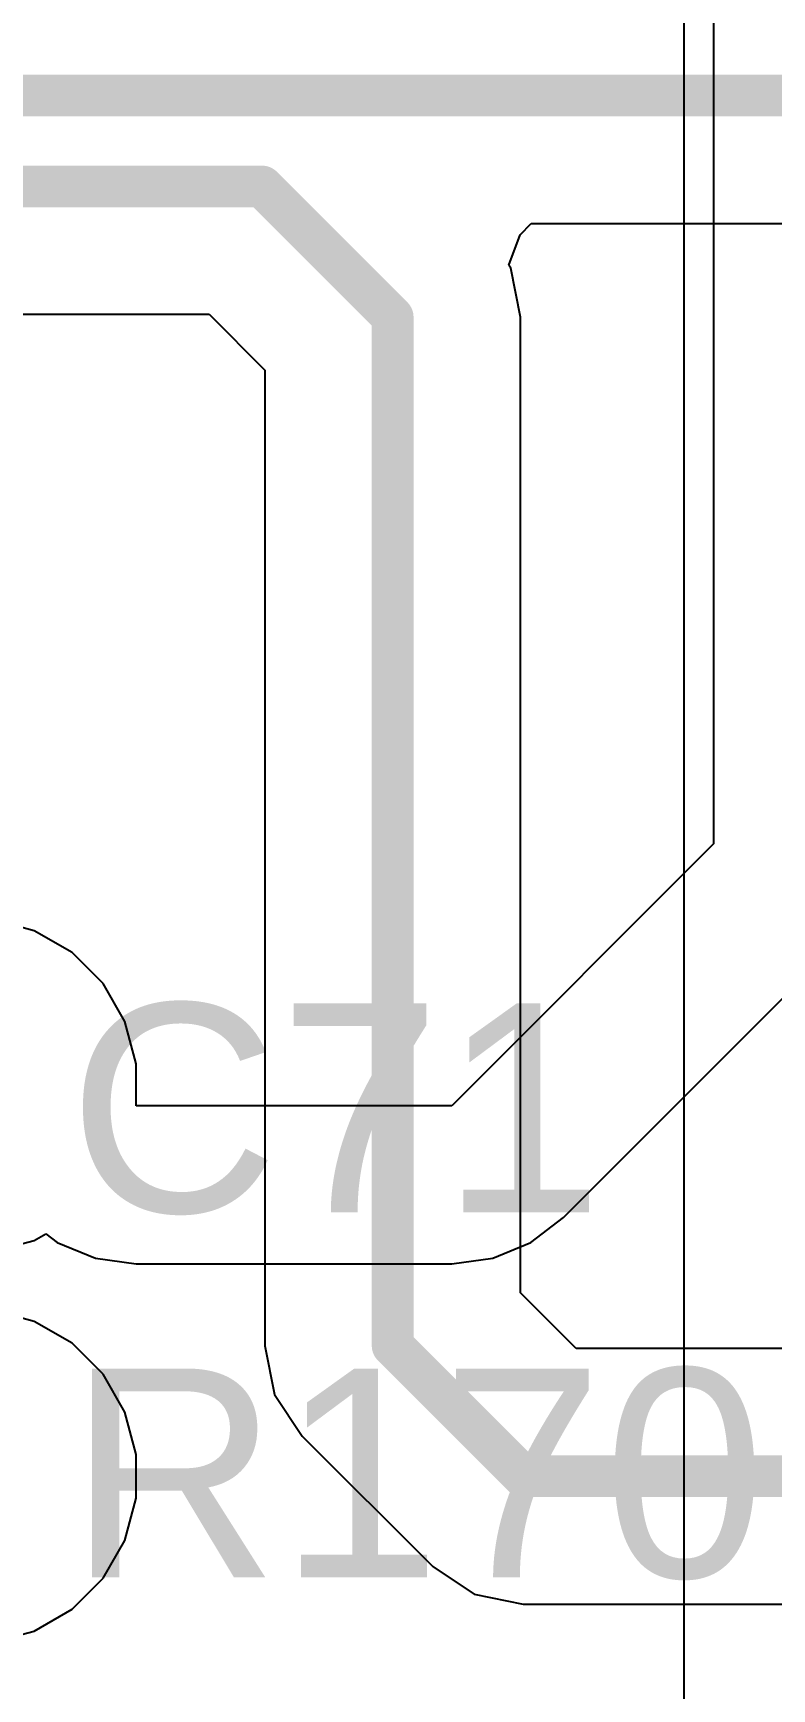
# Model space of a CAD drawing. Header units: inches. Extents: x -3 to 5437, y -3 to 5435.
# Drawn here: x 154.46 to 158.05, y 74.61 to 82.66 of the extents above; entities that cross this region are included whole.
import ezdxf

# ---------------------------------------------------------------- set-up
doc = ezdxf.new("R2010")
doc.units = ezdxf.units.IN
for name, color, linetype in [('GND', 16, 'Continuous'), ('PWR', 76, 'Continuous'), ('Top Layer', 1, 'Continuous'), ('Top Overlay', 2, 'Continuous')]:
    doc.layers.add(name, color=color, linetype=linetype)
doc.styles.add('Arial', font='', dxfattribs={"height": 0.2})
doc.styles.get('Arial').set_extended_font_data('Arial')

msp = doc.modelspace()

# ---------------------------------------------------------------- linework, layer by layer
at = {"layer": 'GND'}
for p, q in [((156.7744, 81.5326), (156.8305, 81.6805)), ((156.8305, 81.6805), (156.883, 81.7358)), ((156.883, 81.7358), (163.717, 81.7358)), ((156.7842, 81.5179), (156.7744, 81.5326)), ((156.8315, 81.28), (156.7842, 81.5179)), ((136.1137, 81.2935), (155.3176, 81.2935)), ((155.3176, 81.2935), (155.5885, 81.0225)), ((156.8315, 76.5348), (156.8315, 81.28)), ((155.5885, 81.0225), (155.5885, 76.2773)), ((157.1025, 76.2639), (156.8315, 76.5348)), ((155.5885, 76.2773), (155.6358, 76.0395)), ((163.0847, 76.2639), (157.1025, 76.2639)), ((155.6358, 76.0395), (155.7705, 75.8378)), ((155.7705, 75.8378), (156.4055, 75.2028)), ((156.4055, 75.2028), (156.6071, 75.0681)), ((156.6071, 75.0681), (156.845, 75.0208)), ((156.845, 75.0208), (166.1933, 75.0208))]:
    msp.add_line(p, q, dxfattribs=at)
for points in [[(111.9541, 82.3573, 0.2032, 0.2032, 0), (163.9745, 82.3573, 0.2032, 0.2032, 0)], [(112.9082, 81.915, 0.2032, 0.2032, 0), (155.575, 81.915, 0.2032, 0.2032, 0)], [(155.575, 81.915, 0.2032, 0.2032, 0), (156.21, 81.28, 0.2032, 0.2032, 0)], [(156.21, 76.2773, 0.2032, 0.2032, 0), (156.21, 81.28, 0.2032, 0.2032, 0)], [(156.21, 76.2773, 0.2032, 0.2032, 0), (156.845, 75.6423, 0.2032, 0.2032, 0)], [(156.845, 75.6423, 0.2032, 0.2032, 0), (166.1933, 75.6423, 0.2032, 0.2032, 0)]]:
    msp.add_lwpolyline(points, format="xyseb", dxfattribs=at)
for points in [[(155.5242, 81.915, 0.1016, 0.1016, 1), (155.6258, 81.915, 0.1016, 0.1016, 1)], [(155.5242, 81.915, 0.1016, 0.1016, 1), (155.6258, 81.915, 0.1016, 0.1016, 1)], [(156.1592, 81.28, 0.1016, 0.1016, 1), (156.2608, 81.28, 0.1016, 0.1016, 1)], [(156.1592, 81.28, 0.1016, 0.1016, 1), (156.2608, 81.28, 0.1016, 0.1016, 1)], [(156.1592, 76.2773, 0.1016, 0.1016, 1), (156.2608, 76.2773, 0.1016, 0.1016, 1)], [(156.1592, 76.2773, 0.1016, 0.1016, 1), (156.2608, 76.2773, 0.1016, 0.1016, 1)], [(156.7942, 75.6423, 0.1016, 0.1016, 1), (156.8958, 75.6423, 0.1016, 0.1016, 1)], [(156.7942, 75.6423, 0.1016, 0.1016, 1), (156.8958, 75.6423, 0.1016, 0.1016, 1)]]:
    msp.add_lwpolyline(points, format="xyseb", close=True, dxfattribs=at)
at = {"layer": 'PWR'}
for p, q in [((157.7707, 95.3641), (157.7707, 78.7176)), ((157.7707, 78.7176), (156.4977, 77.4446)), ((154.4671, 78.2953), (154.2616, 78.3503)), ((154.6513, 78.1889), (154.4671, 78.2953)), ((154.8018, 78.0384), (154.6513, 78.1889)), ((157.0412, 76.9011), (158.3141, 78.1741)), ((154.9081, 77.8542), (154.8018, 78.0384)), ((154.9632, 77.6487), (154.9081, 77.8542)), ((154.9632, 77.4446), (154.9632, 77.6487)), ((156.4977, 77.4446), (154.9632, 77.4446)), ((156.882, 76.779), (157.0412, 76.9011)), ((154.2616, 76.7343), (154.4671, 76.7894)), ((154.4671, 76.7894), (154.5232, 76.8218)), ((154.5232, 76.8218), (154.5789, 76.779)), ((154.5789, 76.779), (154.7643, 76.7022)), ((156.6966, 76.7022), (156.882, 76.779)), ((154.7643, 76.7022), (154.9632, 76.676)), ((154.9632, 76.676), (156.4977, 76.676)), ((156.4977, 76.676), (156.6966, 76.7022)), ((154.4671, 76.3953), (154.2616, 76.4503)), ((154.6513, 76.2889), (154.4671, 76.3953)), ((154.8018, 76.1384), (154.6513, 76.2889)), ((154.9081, 75.9542), (154.8018, 76.1384)), ((154.9632, 75.7487), (154.9081, 75.9542)), ((154.9632, 75.5359), (154.9632, 75.7487)), ((154.9081, 75.3304), (154.9632, 75.5359)), ((154.8018, 75.1462), (154.9081, 75.3304)), ((154.6513, 74.9958), (154.8018, 75.1462)), ((154.4671, 74.8894), (154.6513, 74.9958)), ((154.2616, 74.8343), (154.4671, 74.8894))]:
    msp.add_line(p, q, dxfattribs=at)
at = {"layer": 'Top Layer'}
msp.add_line((157.6263, 83.4964), (157.6263, 70.3606), dxfattribs=at)

# ---------------------------------------------------------------- texts
at = {"layer": 'Top Overlay', "style": 'Arial'}
for s, p in [('C71', (154.6315, 76.9258)), ('R170', (154.6315, 75.1501))]:
    msp.add_text(s, height=1.016, dxfattribs=at).set_placement(p)

doc.saveas('drawing.dxf')
